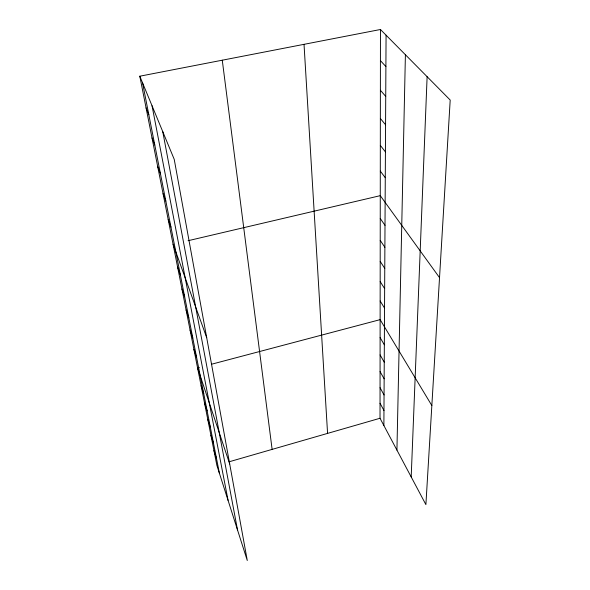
<?xml version="1.0" encoding="UTF-8"?>
<svg xmlns="http://www.w3.org/2000/svg" width="590" height="590" viewBox="0 0 590 590"><rect width="100%" height="100%" fill="white"/><g stroke="black" fill="none" stroke-linecap="round" stroke-linejoin="round"><path stroke-width="0.89" d="M380.454 29.5L450.2 100.049L425.892 504.612L380.019 418.266L380.454 29.5L139.8 76.206L216.869 465.326L247.276 560.5L174.227 159.344L139.8 76.206M383.884 425.53L386.074 35.186M396.93 450.096L405.404 54.737M411.193 476.934L427.116 76.7M229.259 461.749L380.019 418.266M199.317 367.467L197.584 367.924L229.702 463.969M211.493 364.244L380.13 319.64L431.843 405.544M188.07 240.713L380.27 195.659L439.528 277.647M380.417 60.63L385.897 66.552M380.388 90.248L385.727 96.384M380.351 118.472L385.572 124.785M380.321 145.391L385.418 151.866M380.292 171.093L385.27 177.701M380.24 218.492L385.005 225.321M380.218 240.381L384.879 247.299M380.196 261.392L384.761 268.384M380.174 281.57L384.65 288.628M380.152 300.974L384.54 308.083M380.108 337.605L384.333 344.796M380.093 354.915L384.238 362.135M380.071 371.604L384.142 378.846M380.056 387.711L384.053 394.961M380.041 403.25L383.965 410.515M146.077 107.882L148.835 114.762M152.028 137.935L154.794 145.015M157.685 166.498L160.451 173.748M163.069 193.668L165.827 201.065M168.194 219.546L170.945 227.069M173.084 244.231L206.714 337.723M177.612 267.115L180.348 274.829M181.949 289.012L184.67 296.8M186.108 309.986L188.815 317.833M190.091 330.098L192.782 337.989M193.911 349.391L196.588 357.326M201.109 385.735L203.756 393.714M204.501 402.867L207.127 410.861M207.769 419.357L210.379 427.352M210.918 435.243L213.506 443.238M213.949 450.553L216.515 458.548M142.551 82.851L219.421 473.305M152.043 105.772L228.05 500.32M162.766 131.666L237.505 529.909M222.268 60.202L272.123 449.388M304.027 44.331L327.575 433.392"/></g></svg>
